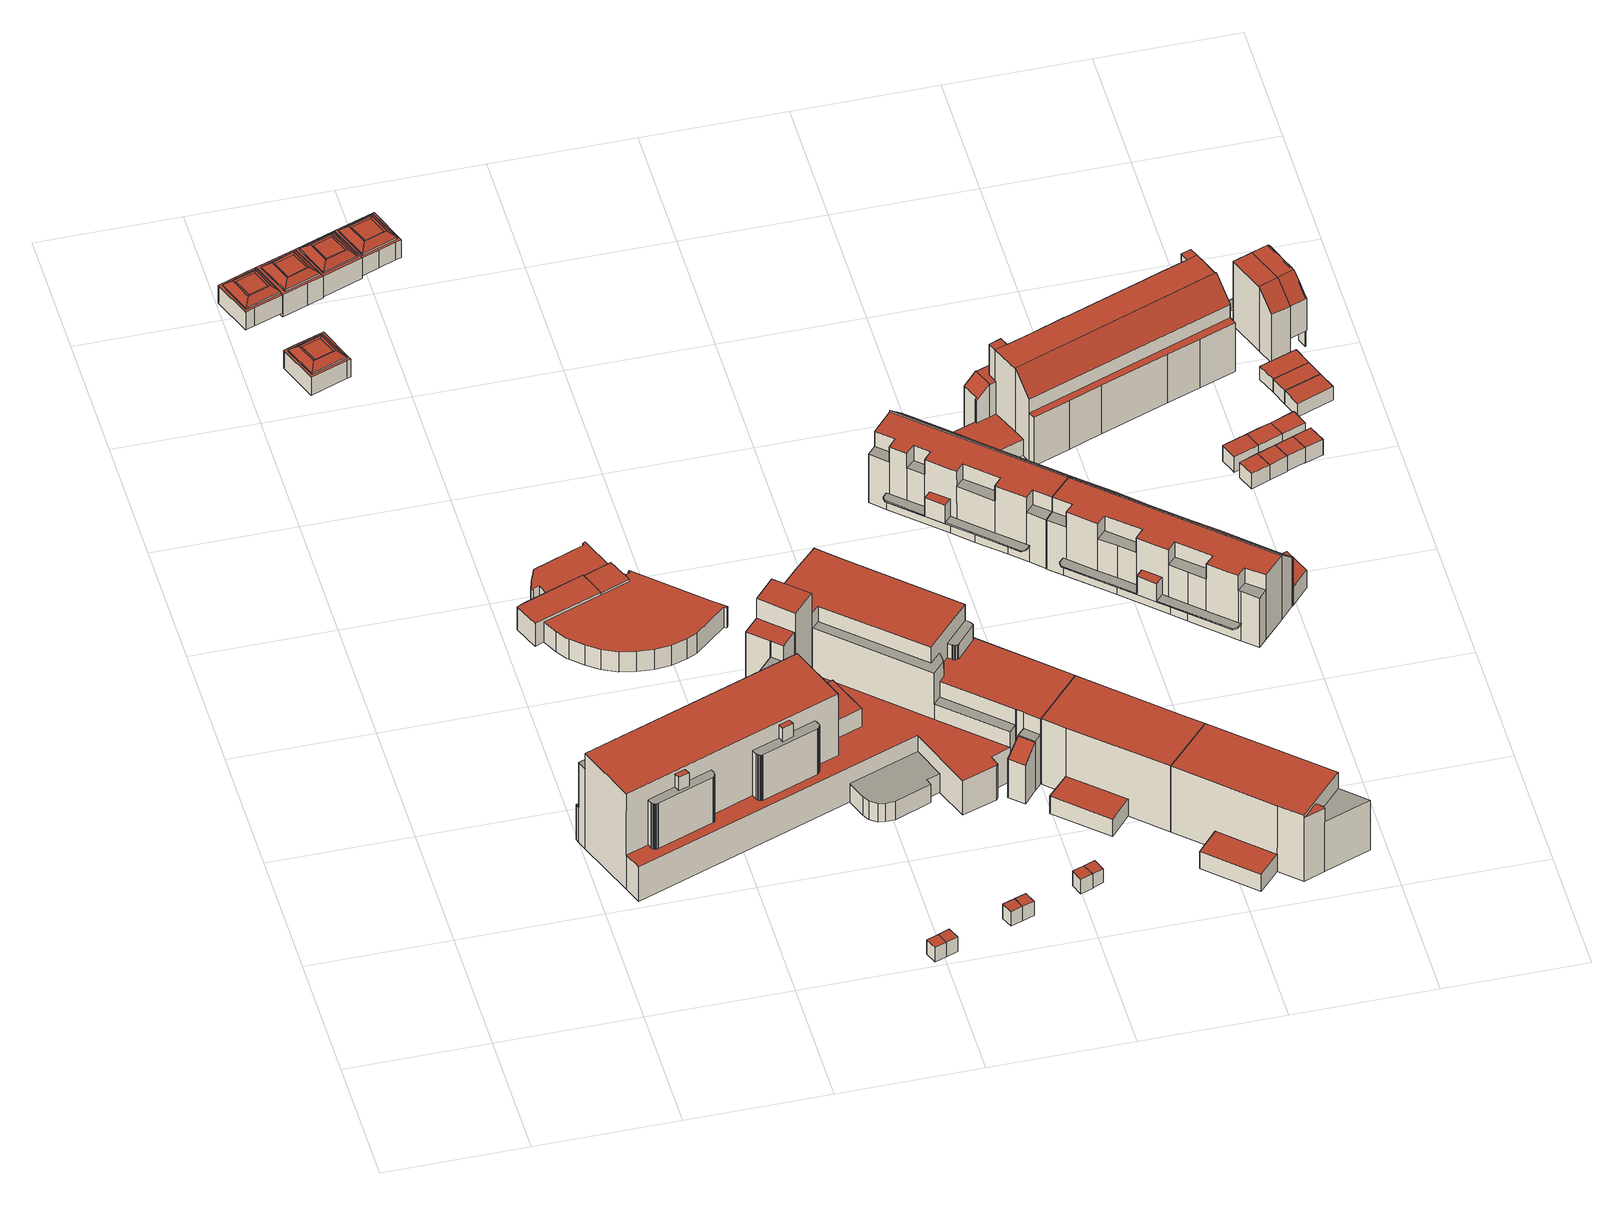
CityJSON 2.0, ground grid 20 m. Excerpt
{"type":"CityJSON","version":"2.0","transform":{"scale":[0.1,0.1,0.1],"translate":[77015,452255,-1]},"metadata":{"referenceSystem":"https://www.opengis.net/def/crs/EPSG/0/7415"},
"CityObjects":{
"building1":{"type":"Building","attributes":{"Volume":130,"Dakoppervlakte":42.07,"Muuroppervlakte":76.81,"Vloeroppervlakte":34.8,"hoogte_Z_max_in_m_NAP":4.82,"GEB_DOEL":"onbekend","dateOfConstruction":"1985-01-01","measuredHeight":4.21},"geometry":[{"type":"Solid","lod":"2","boundaries":[[[[0,1,2,3,4,5,6,7,8]],[[9,10,11,12,13,14,15,16,17]],[[18,19,20,21]],[[18,22,23,24,19]],[[21,25,26,18]],[[25,27,28,26]],[[22,18,26,28]],[[25,21,29,27]],[[22,28,27,29]],[[30,29,21,20,31]],[[22,29,30,23]],[[4,3,2,1,0,16,15,32,33,12,11,5]],[[0,8,17,16]],[[8,7,9,17]],[[10,9,7,6]],[[5,11,10,6]],[[31,12,33,30]],[[23,30,33,32]],[[24,15,14,19]],[[20,19,14,13]],[[20,13,12,31]],[[23,32,15,24]]]],"semantics":{"surfaces":[{"type":"GroundSurface"},{"type":"RoofSurface"},{"type":"WallSurface"}],"values":[[0,1,1,1,1,1,1,1,1,1,1,2,2,2,2,2,2,2,2,2,2,2]]}}]},
"building2":{"type":"Building","attributes":{"Volume":138.92,"Dakoppervlakte":45.15,"Muuroppervlakte":79.94,"Vloeroppervlakte":37.77,"hoogte_Z_max_in_m_NAP":4.83,"GEB_DOEL":"winkelfunctie","dateOfConstruction":"1985-01-01","measuredHeight":4.22},"geometry":[{"type":"Solid","lod":"2","boundaries":[[[[34,35,36,37,38,39,40]],[[41,42,43,44,45,46,47],[48,49,50,51]],[[52,53,54,55]],[[53,56,57,54]],[[58,59,57,56]],[[60,56,53,61]],[[60,61,62,63]],[[58,56,60,63]],[[52,62,61,53]],[[58,63,62,52]],[[58,52,55,59]],[[40,39,42,41]],[[39,38,43,42]],[[43,38,37,44]],[[37,36,45,44]],[[46,45,36,35]],[[40,41,47,34]],[[54,50,49,55]],[[55,49,48,59]],[[51,57,59,48]],[[57,51,50,54]],[[34,47,46,35]]]],"semantics":{"surfaces":[{"type":"GroundSurface"},{"type":"RoofSurface"},{"type":"WallSurface"}],"values":[[0,1,1,1,1,1,1,1,1,1,1,2,2,2,2,2,2,2,2,2,2,2]]}}]},
"building3":{"type":"Building","attributes":{"Volume":167.88,"Dakoppervlakte":46.05,"Muuroppervlakte":97.02,"Vloeroppervlakte":38.63,"hoogte_Z_max_in_m_NAP":4.82,"GEB_DOEL":"winkelfunctie","dateOfConstruction":"1985-01-01","measuredHeight":4.88},"geometry":[{"type":"Solid","lod":"2","boundaries":[[[[64,65,66,67,68]],[[16,11,69,70,71],[72,73,74,75]],[[76,77,78,79]],[[77,76,80,81]],[[82,83,76,79]],[[82,84,85,83]],[[80,76,83,85]],[[82,79,86,84]],[[80,85,84,86]],[[81,80,86,87]],[[78,87,86,79]],[[64,68,16,71]],[[68,67,11,16]],[[67,66,69,11]],[[66,65,70,69]],[[81,87,73,72]],[[75,77,81,72]],[[77,75,74,78]],[[78,74,73,87]],[[64,71,70,65]]]],"semantics":{"surfaces":[{"type":"GroundSurface"},{"type":"RoofSurface"},{"type":"WallSurface"}],"values":[[0,1,1,1,1,1,1,1,1,1,1,2,2,2,2,2,2,2,2,2]]}}]},
"building4":{"type":"Building","attributes":{"Volume":1092.24,"Dakoppervlakte":311.01,"Muuroppervlakte":292.06,"Vloeroppervlakte":311.01,"hoogte_Z_max_in_m_NAP":4.42,"GEB_DOEL":"bijeenkomstfunctie","dateOfConstruction":"1992-01-01","measuredHeight":4.01},"geometry":[{"type":"MultiSurface","lod":"2","boundaries":[[[88,89,90,91,92,93,94,95,96,97,98,99,100,101,102,103,104,105,106,107,108,109,110,111,112,113,114,115,116,117,118,119,120,121,122,123]],[[124,125,126,127,128,129,130,131,132,133,134,135,136,137,138,139,140,141,142,143,144,145]],[[146,147,148,149,150,151,152,153,154,155,156,157]],[[158,159,160,161,162]],[[163,164,165,166,167,168,169]],[[124,145,122,121]],[[126,125,124,121,120,119]],[[118,127,126,119]],[[127,118,117,128]],[[116,129,128,117]],[[116,115,130,129]],[[115,114,131,130]],[[114,113,132,131]],[[133,132,113,112]],[[134,133,112,111]],[[111,110,135,134]],[[110,109,136,135]],[[109,108,137,136]],[[137,108,107,106,139,138]],[[140,105,104,141]],[[104,103,142,141]],[[100,99,155,154]],[[156,155,99,98]],[[156,98,97,157]],[[146,157,97,96]],[[96,95,147,146]],[[95,94,148,147]],[[148,94,93,149]],[[149,93,92,150]],[[92,91,151,150]],[[91,90,152,151]],[[161,88,123,162]],[[101,100,154,169,167,102]],[[166,142,103,102,167]],[[158,164,163,159]],[[163,153,152,90,89,88,161,160,159]],[[154,153,163,169]],[[158,162,123,122,145,144,164]],[[144,143,165,164]],[[165,143,142,166]],[[106,105,140,139]]],"semantics":{"surfaces":[{"type":"GroundSurface"},{"type":"RoofSurface"},{"type":"WallSurface"}],"values":[0,1,1,1,1,2,2,2,2,2,2,2,2,2,2,2,2,2,2,2,2,2,2,2,2,2,2,2,2,2,2,2,2,2,2,2,2,2,2,2,2]}}]},
"building5":{"type":"Building","attributes":{"Volume":159.31,"Dakoppervlakte":44.95,"Muuroppervlakte":92.81,"Vloeroppervlakte":37.53,"hoogte_Z_max_in_m_NAP":4.82,"GEB_DOEL":"onbekend","dateOfConstruction":"1985-01-01","measuredHeight":4.76},"geometry":[{"type":"Solid","lod":"2","boundaries":[[[[170,171,172,173]],[[70,174,175,71],[176,177,178,179]],[[180,181,182,183]],[[181,180,184,185]],[[186,187,180,183]],[[186,188,189,187]],[[180,187,189,184]],[[186,183,190,188]],[[184,189,188,190]],[[185,184,190,191]],[[182,191,190,183]],[[171,170,71,175]],[[170,173,70,71]],[[173,172,174,70]],[[191,178,177,185]],[[185,177,176,181]],[[181,176,179,182]],[[182,179,178,191]],[[174,172,171,175]]]],"semantics":{"surfaces":[{"type":"GroundSurface"},{"type":"RoofSurface"},{"type":"WallSurface"}],"values":[[0,1,1,1,1,1,1,1,1,1,1,2,2,2,2,2,2,2,2]]}}]},
"building6":{"type":"Building","attributes":{"Volume":8.1,"Dakoppervlakte":3.31,"Muuroppervlakte":17.82,"Vloeroppervlakte":3.31,"hoogte_Z_max_in_m_NAP":2.58,"GEB_DOEL":"onbekend","dateOfConstruction":"1984-01-01","measuredHeight":2.45},"geometry":[{"type":"Solid","lod":"2","boundaries":[[[[192,193,194,195]],[[196,197,198,199]],[[192,195,197,196]],[[195,194,198,197]],[[193,199,198,194]],[[199,193,192,196]]]],"semantics":{"surfaces":[{"type":"GroundSurface"},{"type":"RoofSurface"},{"type":"WallSurface"}],"values":[[0,1,2,2,2,2]]}}]},
"building7":{"type":"Building","attributes":{"Volume":8.11,"Dakoppervlakte":3.31,"Muuroppervlakte":17.85,"Vloeroppervlakte":3.31,"hoogte_Z_max_in_m_NAP":2.58,"GEB_DOEL":"onbekend","dateOfConstruction":"1984-01-01","measuredHeight":2.45},"geometry":[{"type":"Solid","lod":"2","boundaries":[[[[200,195,194,201]],[[202,203,198,197]],[[202,200,201,203]],[[194,198,203,201]],[[198,194,195,197]],[[195,200,202,197]]]],"semantics":{"surfaces":[{"type":"GroundSurface"},{"type":"RoofSurface"},{"type":"WallSurface"}],"values":[[0,1,2,2,2,2]]}}]},
"building8":{"type":"Building","attributes":{"Volume":139.29,"Dakoppervlakte":45.19,"Muuroppervlakte":79.47,"Vloeroppervlakte":37.78,"hoogte_Z_max_in_m_NAP":4.82,"GEB_DOEL":"winkelfunctie","dateOfConstruction":"1985-01-01","measuredHeight":4.21},"geometry":[{"type":"Solid","lod":"2","boundaries":[[[[204,205,206,207,208,209]],[[174,210,211,212,213,175],[214,215,216,217]],[[218,219,220,221]],[[219,218,222,223]],[[224,225,218,221]],[[226,225,224,227]],[[222,218,225,226]],[[224,221,228,227]],[[222,226,227,228]],[[223,222,228,229]],[[220,229,228,221]],[[209,208,175,213]],[[208,207,174,175]],[[207,206,210,174]],[[206,205,211,210]],[[209,213,212,204]],[[229,216,215,223]],[[223,215,214,219]],[[219,214,217,220]],[[220,217,216,229]],[[212,211,205,204]]]],"semantics":{"surfaces":[{"type":"GroundSurface"},{"type":"RoofSurface"},{"type":"WallSurface"}],"values":[[0,1,1,1,1,1,1,1,1,1,1,2,2,2,2,2,2,2,2,2,2]]}}]},
"building9":{"type":"Building","attributes":{"Volume":15277.34,"Dakoppervlakte":1093.17,"Muuroppervlakte":3263.87,"Vloeroppervlakte":1284.74,"hoogte_Z_max_in_m_NAP":20.44,"GEB_DOEL":"woonfunctie","dateOfConstruction":"1984-01-01","measuredHeight":20.23},"geometry":[{"type":"Solid","lod":"2","boundaries":[[[[230,231,232,233,234,235,236,237,238,239,240,241,242,243,244,245,246,247,248,249,250,251,252,253,254,255,256,257,258,259,260,261,262,263,264,265,266,267,268,269,270,271,272,273]],[[274,275,276,277,278,279,280,281,282,283,284,285,286,287,288,289,290,291,292,293,294,295,296,297,298,299]],[[300,301,302,303,304,305,306,307,308,309,310,311,312,313,314,315,316,317,318,319,320,321,322,323,324,325]],[[326,327,328,329,330,331,332,333,334,335]],[[336,337,338,339,340,341,342,343]],[[344,345,346,347,348,349,350,351,352,353,354,355,356,357,358,359,360,361,362,363]],[[364,365,366,367]],[[368,369,370,371,372,373]],[[374,375,376,377]],[[378,379,380,381]],[[382,383,384,385,386,387,388,389,390,391,392,393,394,395,396,397,398,399,400,401,402,403,404,405,406,407,408,409,410,411,412,413,414,415,416,417,418,419,420,421,422,423,424,425,426,427,428,429,430,431,432,433,434,435,436,437,438,439,440,441,442,443,444,445,446]],[[447,448,449,450]],[[451,452,453,454]],[[455,456,457,458]],[[459,460,461,462,463,464,465,466,467,468]],[[469,470,471,472,473,474]],[[475,476,477,478,479,480,481,482,483]],[[484,485,486,487]],[[488,489,490,491,492,493]],[[494,495,496,497,498,499,500,501,502,503,504,505,506,507,508,509,510,511,512,513,514,515,516,517,518,519,520,521,522]],[[523,524,525,526]],[[379,340,267,266,409,380]],[[266,265,410,409]],[[265,264,332,331,411,410]],[[255,254,413,412]],[[253,414,413,254]],[[414,253,252,415]],[[252,251,416,415]],[[275,274,449,448]],[[450,449,274,299]],[[298,447,450,299]],[[277,276,408,407]],[[406,278,277,407]],[[278,406,405,279]],[[279,405,404,280]],[[280,404,403,281]],[[281,403,402,282]],[[282,402,401,283]],[[283,401,400,284]],[[400,399,285,284]],[[399,398,286,285]],[[397,287,286,398]],[[287,397,396,288]],[[288,396,395,289]],[[289,395,394,290]],[[290,394,393,291]],[[291,393,392,292]],[[391,293,292,392]],[[293,391,390,294]],[[294,390,389,295]],[[295,389,388,296]],[[296,388,387,297]],[[301,300,452,451]],[[453,452,300,325]],[[325,324,454,453]],[[302,386,385,303]],[[303,385,384,304]],[[383,305,304,384]],[[305,383,382,306]],[[382,446,307,306]],[[446,445,308,307]],[[308,445,444,309]],[[309,444,443,310]],[[443,442,311,310]],[[442,441,312,311]],[[312,441,440,313]],[[313,440,439,314]],[[439,438,315,314]],[[315,438,437,316]],[[316,437,436,317]],[[317,436,435,318]],[[318,435,434,319]],[[319,434,433,320]],[[320,433,432,321]],[[321,432,431,322]],[[322,431,430,323]],[[456,455,428,427]],[[456,427,426,457]],[[458,457,426,425]],[[332,264,263,333]],[[333,263,262,334]],[[335,334,262,261]],[[326,335,261,260]],[[260,259,327,326]],[[259,258,328,327]],[[329,328,258,257]],[[412,411,331,330,256,255]],[[467,363,527,238,237,468]],[[468,237,236,459]],[[459,236,235,460]],[[460,235,234,461]],[[234,233,462,461]],[[233,232,463,462]],[[230,273,474,473]],[[273,272,469,474]],[[271,470,469,272]],[[268,267,340,339,481]],[[479,478,470,271,270]],[[270,269,480,479]],[[481,480,269,268]],[[484,463,232,231,492,485]],[[231,230,473,493,492]],[[488,475,483,489]],[[337,483,482,338]],[[339,338,482,481]],[[336,490,489,483,337]],[[478,477,471,470]],[[477,476,472,471]],[[473,472,476,475,488,493]],[[463,484,487,464]],[[513,512,511,366,242,241,240]],[[507,377,250,249,508]],[[508,249,248,509]],[[510,509,248,247,367]],[[514,527,363,362]],[[513,240,239,238,527,514]],[[344,503,502,345]],[[345,502,501,346]],[[346,501,500,347]],[[347,500,499,348]],[[499,498,349,348]],[[349,498,497,350]],[[497,496,351,350]],[[496,495,352,351]],[[495,494,353,352]],[[353,494,522,354]],[[354,522,521,355]],[[355,521,520,356]],[[356,520,519,357]],[[357,519,518,358]],[[358,518,517,359]],[[359,517,516,360]],[[360,516,515,361]],[[361,515,514,362]],[[524,523,244,243]],[[246,245,526,525]],[[526,245,244,523]],[[366,365,524,243,242]],[[364,367,247,246,525]],[[365,364,525,524]],[[511,510,367,366]],[[376,416,251,250,377]],[[507,506,374,377]],[[373,505,504,368]],[[372,375,374,506,505,373]],[[466,369,368,504,503,344,363,467]],[[466,465,370,369]],[[423,342,341,424]],[[343,342,423,422]],[[420,419,464,487,486]],[[492,491,421,420,486,485]],[[491,490,336,343,422,421]],[[371,418,417,375,372]],[[416,376,375,417]],[[464,419,418,371,370,465]],[[429,428,455,458,378,381]],[[458,425,424,341,340,379,378]],[[451,454,324,323,430,429,381,380,409,408,276,275,448,447,298,297,387,386,302,301]],[[257,256,330,329]]]],"semantics":{"surfaces":[{"type":"GroundSurface"},{"type":"OuterFloorSurface"},{"type":"RoofSurface"},{"type":"WallSurface"}],"values":[[0,1,1,1,1,1,1,1,1,2,2,2,2,2,2,2,2,2,2,2,2,3,3,3,3,3,3,3,3,3,3,3,3,3,3,3,3,3,3,3,3,3,3,3,3,3,3,3,3,3,3,3,3,3,3,3,3,3,3,3,3,3,3,3,3,3,3,3,3,3,3,3,3,3,3,3,3,3,3,3,3,3,3,3,3,3,3,3,3,3,3,3,3,3,3,3,3,3,3,3,3,3,3,3,3,3,3,3,3,3,3,3,3,3,3,3,3,3,3,3,3,3,3,3,3,3,3,3,3,3,3,3,3,3,3,3,3,3,3,3,3,3,3,3,3,3,3,3,3,3,3,3,3,3,3,3,3,3,3]]}}]},
"building10":{"type":"Building","attributes":{"Volume":8.21,"Dakoppervlakte":3.31,"Muuroppervlakte":18.06,"Vloeroppervlakte":3.31,"hoogte_Z_max_in_m_NAP":2.58,"GEB_DOEL":"onbekend","dateOfConstruction":"1984-01-01","measuredHeight":2.48},"geometry":[{"type":"Solid","lod":"2","boundaries":[[[[528,529,530,531]],[[532,533,534,535]],[[531,530,534,533]],[[530,529,535,534]],[[528,532,535,529]],[[533,532,528,531]]]],"semantics":{"surfaces":[{"type":"GroundSurface"},{"type":"RoofSurface"},{"type":"WallSurface"}],"values":[[0,1,2,2,2,2]]}}]},
"building11":{"type":"Building","attributes":{"Volume":8.11,"Dakoppervlakte":3.31,"Muuroppervlakte":17.86,"Vloeroppervlakte":3.31,"hoogte_Z_max_in_m_NAP":2.58,"GEB_DOEL":"onbekend","dateOfConstruction":"1984-01-01","measuredHeight":2.45},"geometry":[{"type":"Solid","lod":"2","boundaries":[[[[536,530,529,537]],[[538,539,535,534]],[[536,537,539,538]],[[537,529,535,539]],[[535,529,530,534]],[[530,536,538,534]]]],"semantics":{"surfaces":[{"type":"GroundSurface"},{"type":"RoofSurface"},{"type":"WallSurface"}],"values":[[0,1,2,2,2,2]]}}]},
"building12":{"type":"Building","attributes":{"Volume":8.08,"Dakoppervlakte":3.32,"Muuroppervlakte":17.75,"Vloeroppervlakte":3.32,"hoogte_Z_max_in_m_NAP":2.58,"GEB_DOEL":"onbekend","dateOfConstruction":"1984-01-01","measuredHeight":2.44},"geometry":[{"type":"Solid","lod":"2","boundaries":[[[[540,541,542,543]],[[544,545,546,547]],[[543,542,545,544]],[[542,541,546,545]],[[540,547,546,541]],[[540,543,544,547]]]],"semantics":{"surfaces":[{"type":"GroundSurface"},{"type":"RoofSurface"},{"type":"WallSurface"}],"values":[[0,1,2,2,2,2]]}}]},
"building13":{"type":"Building","attributes":{"Volume":8,"Dakoppervlakte":3.32,"Muuroppervlakte":17.59,"Vloeroppervlakte":3.32,"hoogte_Z_max_in_m_NAP":2.58,"GEB_DOEL":"onbekend","dateOfConstruction":"1984-01-01","measuredHeight":2.41},"geometry":[{"type":"Solid","lod":"2","boundaries":[[[[548,549,550,551]],[[546,545,552,553]],[[548,551,553,552]],[[550,546,553,551]],[[546,550,549,545]],[[549,548,552,545]]]],"semantics":{"surfaces":[{"type":"GroundSurface"},{"type":"RoofSurface"},{"type":"WallSurface"}],"values":[[0,1,2,2,2,2]]}}]},
"building14":{"type":"Building","attributes":{"Volume":2096.52,"Dakoppervlakte":211.65,"Muuroppervlakte":667.76,"Vloeroppervlakte":211.65,"hoogte_Z_max_in_m_NAP":11.55,"GEB_DOEL":"woonfunctie","dateOfConstruction":"1984-01-01","measuredHeight":11.45},"geometry":[{"type":"Solid","lod":"2","boundaries":[[[[554,555,556,557,558,559,560,561,562]],[[563,513,512,564,565,566,567]],[[568,569,570,571]],[[566,562,561,567]],[[513,559,558,512]],[[564,512,558,557,571]],[[556,568,571,557]],[[556,555,569,568]],[[569,555,554,570]],[[565,564,571,570,554,562,566]],[[560,559,513,563,567,561]]]],"semantics":{"surfaces":[{"type":"GroundSurface"},{"type":"RoofSurface"},{"type":"WallSurface"}],"values":[[0,1,1,2,2,2,2,2,2,2,2]]}}]},
"building15":{"type":"Building","attributes":{"Volume":2376.35,"Dakoppervlakte":236.06,"Muuroppervlakte":727.38,"Vloeroppervlakte":225.46,"hoogte_Z_max_in_m_NAP":11.82,"GEB_DOEL":"woonfunctie","dateOfConstruction":"1982-01-01","measuredHeight":11.36},"geometry":[{"type":"Solid","lod":"2","boundaries":[[[[572,573,574,575,576,577,578,579,580,581,582,583,584,585,586,587,588]],[[589,590,591,592,593,594,595,596,597,598,599,600,601]],[[602,603,604,605,606,607,608,609,610,611,612,613]],[[614,615,616,617,618]],[[619,620,621,622,623,624,625,626]],[[627,628,629,630]],[[631,632,633,634,635]],[[636,637,638,639,640]],[[641,642,643,644,645,646,647,648,649,650,651,652,653,654,655,656,657]],[[658,659,660,661,662]],[[663,664,665,666,667,668,669,670]],[[648,615,575,574,649]],[[651,650,584,583,631]],[[597,596,611,610]],[[596,595,612,611]],[[612,595,594,613]],[[602,613,594,593]],[[575,615,614,576]],[[603,602,593,577,576,614,618,617]],[[621,620,589,601]],[[621,601,600,622]],[[623,622,600,599]],[[598,597,610,661,660,659,623,599]],[[658,624,623,659]],[[631,583,582,632]],[[589,620,619,634,633,632,582,581]],[[661,610,609,662]],[[639,638,637,607,606,605]],[[646,617,616,647]],[[615,648,647,616]],[[635,652,651,631]],[[652,635,634,653]],[[653,634,619,626,627,654]],[[654,627,630,655]],[[656,655,630,629]],[[656,629,628,657]],[[625,624,658,662,609,608,607,637,642,641,657,628]],[[642,637,636,643]],[[644,643,636,640]],[[644,640,639,645]],[[617,646,645,639,605,604,603]],[[574,573,664,663,649]],[[588,587,667,666,665,664,573,572]],[[586,668,667,587]],[[586,585,669,668]],[[585,584,650,670,669]],[[649,663,670,650]],[[593,592,578,577]],[[591,579,578,592]],[[580,579,591,590]],[[581,580,590,589]],[[627,626,625,628]]]],"semantics":{"surfaces":[{"type":"GroundSurface"},{"type":"OuterCeilingSurface"},{"type":"OuterFloorSurface"},{"type":"RoofSurface"},{"type":"WallSurface"}],"values":[[0,1,2,2,2,2,2,2,3,3,3,4,4,4,4,4,4,4,4,4,4,4,4,4,4,4,4,4,4,4,4,4,4,4,4,4,4,4,4,4,4,4,4,4,4,4,4,4,4,4,4,4]]}}]},
"building16":{"type":"Building","attributes":{"Volume":2345.17,"Dakoppervlakte":218.55,"Muuroppervlakte":734.55,"Vloeroppervlakte":237.63,"hoogte_Z_max_in_m_NAP":11.55,"GEB_DOEL":"woonfunctie","dateOfConstruction":"1984-01-01","measuredHeight":11.47},"geometry":[{"type":"Solid","lod":"2","boundaries":[[[[671,562,561,672,673,674,675,676,677,678]],[[679,680,681,682,683,684]],[[685,567,566,686,687]],[[688,689,690,691,692]],[[693,694,695,696]],[[672,561,567,685,680]],[[561,562,566,567]],[[684,674,673,679]],[[680,679,673,672]],[[689,688,675,674,684]],[[689,684,683,690]],[[683,682,691,690]],[[682,681,692,691]],[[685,687,688,692,681,680]],[[671,678,693,696]],[[693,678,677,694]],[[694,677,676,695]],[[566,562,671,696,695,686]],[[675,688,687,686,695,676]]]],"semantics":{"surfaces":[{"type":"GroundSurface"},{"type":"OuterFloorSurface"},{"type":"RoofSurface"},{"type":"WallSurface"}],"values":[[0,1,2,2,2,3,3,3,3,3,3,3,3,3,3,3,3,3,3]]}}]},
"building17":{"type":"Building","attributes":{"Volume":13.93,"Dakoppervlakte":6.99,"Muuroppervlakte":20.59,"Vloeroppervlakte":9.88,"hoogte_Z_max_in_m_NAP":2.92,"GEB_DOEL":"onbekend","dateOfConstruction":"1982-01-01","measuredHeight":2.37},"geometry":[{"type":"Solid","lod":"2","boundaries":[[[[697,698,699,700,701,702]],[[703,704,705,706]],[[707,708,705,704]],[[699,698,703,706]],[[708,707,702,701]],[[700,705,708,701]],[[703,698,697,702,707,704]],[[700,699,706,705]]]],"semantics":{"surfaces":[{"type":"GroundSurface"},{"type":"RoofSurface"},{"type":"WallSurface"}],"values":[[0,1,1,2,2,2,2,2]]}}]},
"building18":{"type":"Building","attributes":{"Volume":2850.21,"Dakoppervlakte":282.09,"Muuroppervlakte":831.18,"Vloeroppervlakte":270.49,"hoogte_Z_max_in_m_NAP":11.82,"GEB_DOEL":"woonfunctie","dateOfConstruction":"1982-01-01","measuredHeight":11.39},"geometry":[{"type":"MultiSurface","lod":"2","boundaries":[[[709,710,711,712,713,714,715,716,717,718,719,720]],[[721,722,723,724,725,726,727,728,729,730,731,732,733,734,735,736]],[[737,738,739,740,741,742,743,744,745,746]],[[615,614,747,748,749]],[[750,751,752,753,754]],[[755,756,757,758,759,760,761,762]],[[763,764,765,766,767]],[[768,769,770,771,772,773]],[[774,775,776,777,778,779,780,781,782,649,648,783,784,785,786,787,788,789]],[[790,791,792,793,794]],[[795,796,797,798,799,800,801,664,663]],[[781,767,802,720,782]],[[716,715,615,648,649]],[[760,759,779,778,777,771]],[[738,737,721,736]],[[738,736,735,739]],[[735,734,740,739]],[[734,733,741,740]],[[715,714,614,615]],[[721,737,746,748,747,614,714,803]],[[744,754,753,745]],[[750,754,744,743]],[[756,729,728,757]],[[757,728,727,758]],[[730,729,756,804]],[[762,761,792,791]],[[767,766,709,802]],[[766,765,758,727,710,709]],[[764,759,758,765]],[[770,769,768,805,806,807]],[[760,771,770,807]],[[790,794,742,741]],[[749,783,648,615]],[[783,749,748,784]],[[784,748,746,745,753,785]],[[785,753,752,786]],[[786,752,751,787]],[[787,751,750,788]],[[750,743,742,794,793,792,761,805,768,774,789,788]],[[774,768,773,775]],[[775,773,772,776]],[[776,772,771,777]],[[779,764,763,780]],[[781,780,763,767]],[[649,782,795,663]],[[720,719,796,795,782]],[[663,664,717,716,649]],[[664,801,800,797,796,719,718,808,809,810,811,717]],[[711,710,727,726,725]],[[725,724,712,711]],[[724,723,722,713,712]],[[713,722,721,803]],[[762,732,731,730,804,755]],[[732,762,791,790,741,733]]],"semantics":{"surfaces":[{"type":"GroundSurface"},{"type":"OuterCeilingSurface"},{"type":"OuterFloorSurface"},{"type":"RoofSurface"},{"type":"WallSurface"}],"values":[0,1,2,2,2,2,2,2,3,3,3,4,4,4,4,4,4,4,4,4,4,4,4,4,4,4,4,4,4,4,4,4,4,4,4,4,4,4,4,4,4,4,4,4,4,4,4,4,4,4,4,4,4,4]}}]},
"building19":{"type":"Building","attributes":{"Volume":4295.75,"Dakoppervlakte":465.27,"Muuroppervlakte":1643.43,"Vloeroppervlakte":433.14,"hoogte_Z_max_in_m_NAP":14.26,"GEB_DOEL":"woonfunctie","dateOfConstruction":"1982-01-01","measuredHeight":13.96},"geometry":[{"type":"Solid","lod":"2","boundaries":[[[[812,813,814,815]],[[816,817,818,819,820,821]],[[822,823,824,825]],[[826,827,828,829]],[[830,831,832,833,834,835,836,837,838,839,840,841,842,843,844,845,846,847,848,849,850,851,852,853,854,855,856,857,858,859,860,861,862,863,864,865,866,867,868,869,870,871]],[[872,873,874,875,876,877,878,879,880,881,882,883,884,885,886,887,888,889,890,891,892,893,894,895,896]],[[897,898,899,900,901,902,903,904,905]],[[906,907,908,909,910,911]],[[912,668,667,913]],[[914,915,916,917]],[[918,919,920,921,922,923,924,925]],[[926,927,928,929]],[[930,931,932,933]],[[934,935,936,937,938,939,940,941,942,933,932,943,944,945]],[[946,947,948,949]],[[950,951,952,953]],[[954,955,956,957]],[[958,959,960,961,962]],[[963,964,965,966]],[[967,961,960,968,966,965,964,963]],[[969,970,971,972]],[[973,971,970,969,972,956,955,954,957,974,975,952,951]],[[976,977,939,938]],[[978,979,980,981,982,983,984]],[[985,986,987,988,989,990,991,992,993]],[[994,995,996,997,998,999,1000,1001]],[[906,919,832,831,907]],[[907,831,830,908]],[[830,871,993,909,908]],[[668,912,915,1002,868,867,1003]],[[986,914,917,987]],[[986,1002,915,914]],[[917,916,1004,987]],[[870,985,993,871]],[[832,919,918,833]],[[924,835,834,925]],[[833,918,925,834]],[[926,929,999,855,854,941]],[[861,860,994,1001]],[[995,994,860,859]],[[859,858,996,995]],[[858,857,997,996]],[[857,856,998,997]],[[999,998,856,855]],[[861,1001,1000,862]],[[929,928,1000,999]],[[933,980,979,930]],[[979,978,931,930]],[[978,845,844,932,931]],[[938,836,835,924,976]],[[840,839,838,936,935,934]],[[836,938,937,837]],[[943,932,844,843]],[[944,943,843,842]],[[842,841,945,944]],[[840,934,945,841]],[[942,941,854,853,892,900]],[[983,946,949,848,847]],[[850,849,948,947,982]],[[848,949,948,849]],[[891,818,817,950,953,901]],[[847,846,984,983]],[[978,984,846,845]],[[851,850,982,981,898,894]],[[903,873,872,904]],[[904,872,896,905]],[[897,905,896,895]],[[898,897,895,894]],[[901,900,892,891]],[[829,875,957,956,878,826]],[[962,950,817,816,958]],[[960,959,958,816,821,820,889]],[[966,968,888,887]],[[967,963,884,883,973]],[[889,888,968,960]],[[825,879,972,971,882,822]],[[973,883,882,971]],[[956,972,879,878]],[[957,875,874,974]],[[967,973,951,961]],[[873,903,902,952,975,974,874]],[[981,980,899,898]],[[953,952,902,901]],[[950,962,961,951]],[[946,983,982,947]],[[900,899,980,933,942]],[[936,838,837,937]],[[940,927,926,941]],[[924,923,977,976]],[[977,923,922,939]],[[921,920,991,990]],[[940,989,988,863,862,1000,928,927]],[[922,921,990,989,940,939]],[[1002,986,985,870,869,868]],[[1004,865,864,863,988,987]],[[916,915,912,913]],[[1003,867,866,1005,667,668]],[[865,1004,916,913,667,1005,866]],[[909,993,992,910]],[[992,991,920,911,910]],[[920,919,906,911]],[[823,822,882,881]],[[824,823,881,880]],[[825,824,880,879]],[[827,826,878,877]],[[828,827,877,876]],[[875,829,828,876]],[[894,893,852,851]],[[892,853,852,893]],[[891,890,819,818]],[[889,820,819,890]],[[887,886,813,812]],[[814,813,886,885]],[[884,815,814,885]],[[812,815,884,963,966,887]]]],"semantics":{"surfaces":[{"type":"GroundSurface"},{"type":"OuterCeilingSurface"},{"type":"OuterFloorSurface"},{"type":"RoofSurface"},{"type":"WallSurface"}],"values":[[0,0,0,0,0,1,2,3,3,3,3,3,3,3,3,3,3,3,3,3,3,3,3,3,3,3,4,4,4,4,4,4,4,4,4,4,4,4,4,4,4,4,4,4,4,4,4,4,4,4,4,4,4,4,4,4,4,4,4,4,4,4,4,4,4,4,4,4,4,4,4,4,4,4,4,4,4,4,4,4,4,4,4,4,4,4,4,4,4,4,4,4,4,4,4,4,4,4,4,4,4,4,4,4,4,4,4,4,4,4,4,4,4,4,4]]}}]},
"building20":{"type":"Building","attributes":{"Volume":78.83,"Dakoppervlakte":23.09,"Muuroppervlakte":112.63,"Vloeroppervlakte":22.84,"hoogte_Z_max_in_m_NAP":9.04,"GEB_DOEL":"overige gebruiksfunctie","dateOfConstruction":"1982-01-01","measuredHeight":8.68},"geometry":[{"type":"Solid","lod":"2","boundaries":[[[[718,1006,1007,1008,1009,1010,1011,1012,1013,1014,719]],[[1015,1016,1017,1018,1019,1020,1021]],[[1022,1023,1024,1025]],[[796,1026,1027,797]],[[1021,1011,1010,1015]],[[1016,1009,1008,1007,1018,1017]],[[1021,1020,1019,1013,1012,1011]],[[1007,1006,1025,1024,1018]],[[1023,1022,1014,1013,1019]],[[797,1027,1025,1006,718]],[[797,718,719,796]],[[719,1014,1022,1026,796]],[[1022,1025,1027,1026]],[[1018,1024,1023,1019]],[[1010,1009,1016,1015]]]],"semantics":{"surfaces":[{"type":"GroundSurface"},{"type":"RoofSurface"},{"type":"WallSurface"}],"values":[[0,1,1,1,2,2,2,2,2,2,2,2,2,2,2]]}}]},
"building21":{"type":"Building","attributes":{"Volume":19.06,"Dakoppervlakte":7.16,"Muuroppervlakte":28.51,"Vloeroppervlakte":7.16,"hoogte_Z_max_in_m_NAP":2.98,"GEB_DOEL":"onbekend","dateOfConstruction":"1982-01-01","measuredHeight":2.66},"geometry":[{"type":"Solid","lod":"2","boundaries":[[[[1028,1029,1030,1031]],[[1032,1033,1034,1035]],[[1028,1031,1035,1034]],[[1031,1030,1032,1035]],[[1029,1033,1032,1030]],[[1029,1028,1034,1033]]]],"semantics":{"surfaces":[{"type":"GroundSurface"},{"type":"RoofSurface"},{"type":"WallSurface"}],"values":[[0,1,2,2,2,2]]}}]},
"building22":{"type":"Building","attributes":{"Volume":25.5,"Dakoppervlakte":9.55,"Muuroppervlakte":33.56,"Vloeroppervlakte":9.55,"hoogte_Z_max_in_m_NAP":2.98,"GEB_DOEL":"onbekend","dateOfConstruction":"1982-01-01","measuredHeight":2.67},"geometry":[{"type":"Solid","lod":"2","boundaries":[[[[1036,1037,1038,1039,1040,1041]],[[1042,1043,1044,1045,1046,1047]],[[1042,1047,1046,1041,1040,1039]],[[1044,1043,1042,1039,1038,1037]],[[1036,1045,1044,1037]],[[1036,1041,1046,1045]]]],"semantics":{"surfaces":[{"type":"GroundSurface"},{"type":"RoofSurface"},{"type":"WallSurface"}],"values":[[0,1,2,2,2,2]]}}]},
"building23":{"type":"Building","attributes":{"Volume":18.85,"Dakoppervlakte":7.16,"Muuroppervlakte":28.19,"Vloeroppervlakte":7.16,"hoogte_Z_max_in_m_NAP":2.98,"GEB_DOEL":"onbekend","dateOfConstruction":"1982-01-01","measuredHeight":2.63},"geometry":[{"type":"Solid","lod":"2","boundaries":[[[[1048,1049,1030,1029]],[[1033,1032,1050,1051]],[[1029,1033,1051,1048]],[[1029,1030,1032,1033]],[[1050,1032,1030,1049]],[[1049,1048,1051,1050]]]],"semantics":{"surfaces":[{"type":"GroundSurface"},{"type":"RoofSurface"},{"type":"WallSurface"}],"values":[[0,1,2,2,2,2]]}}]},
"building24":{"type":"Building","attributes":{"Volume":24.95,"Dakoppervlakte":9.55,"Muuroppervlakte":32.83,"Vloeroppervlakte":9.55,"hoogte_Z_max_in_m_NAP":2.98,"GEB_DOEL":"onbekend","dateOfConstruction":"1982-01-01","measuredHeight":2.61},"geometry":[{"type":"Solid","lod":"2","boundaries":[[[[1052,1053,1054,1055,1056]],[[1057,1058,1059,1046,1045]],[[1046,1059,1058,1052,1056,1055]],[[1055,1054,1045,1046]],[[1053,1057,1045,1054]],[[1052,1058,1057,1053]]]],"semantics":{"surfaces":[{"type":"GroundSurface"},{"type":"RoofSurface"},{"type":"WallSurface"}],"values":[[0,1,2,2,2,2]]}}]},
"building25":{"type":"Building","attributes":{"Volume":18.67,"Dakoppervlakte":7.16,"Muuroppervlakte":27.93,"Vloeroppervlakte":7.16,"hoogte_Z_max_in_m_NAP":2.98,"GEB_DOEL":"onbekend","dateOfConstruction":"1982-01-01","measuredHeight":2.61},"geometry":[{"type":"Solid","lod":"2","boundaries":[[[[1060,1061,1062,1063]],[[1064,1065,1051,1050]],[[1060,1063,1050,1051]],[[1063,1062,1064,1050]],[[1064,1062,1061,1065]],[[1061,1060,1051,1065]]]],"semantics":{"surfaces":[{"type":"GroundSurface"},{"type":"RoofSurface"},{"type":"WallSurface"}],"values":[[0,1,2,2,2,2]]}}]},
"building26":{"type":"Building","attributes":{"Volume":25.8,"Dakoppervlakte":9.55,"Muuroppervlakte":33.96,"Vloeroppervlakte":9.55,"hoogte_Z_max_in_m_NAP":2.98,"GEB_DOEL":"onbekend","dateOfConstruction":"1982-01-01","measuredHeight":2.7},"geometry":[{"type":"Solid","lod":"2","boundaries":[[[[1066,1067,1068,1069,1070]],[[1071,1072,1058,1057,1073]],[[1070,1073,1057,1066]],[[1069,1071,1073,1070]],[[1071,1069,1068,1067,1058,1072]],[[1057,1058,1067,1066]]]],"semantics":{"surfaces":[{"type":"GroundSurface"},{"type":"RoofSurface"},{"type":"WallSurface"}],"values":[[0,1,2,2,2,2]]}}]},
"building27":{"type":"Building","attributes":{"Volume":19.06,"Dakoppervlakte":7.16,"Muuroppervlakte":28.52,"Vloeroppervlakte":7.16,"hoogte_Z_max_in_m_NAP":2.98,"GEB_DOEL":"onbekend","dateOfConstruction":"1982-01-01","measuredHeight":2.66},"geometry":[{"type":"Solid","lod":"2","boundaries":[[[[1074,1075,1076,1077]],[[1078,1065,1064,1079]],[[1076,1075,1078,1079]],[[1074,1065,1078,1075]],[[1065,1074,1077,1064]],[[1076,1079,1064,1077]]]],"semantics":{"surfaces":[{"type":"GroundSurface"},{"type":"RoofSurface"},{"type":"WallSurface"}],"values":[[0,1,2,2,2,2]]}}]},
"building28":{"type":"Building","attributes":{"Volume":37.91,"Dakoppervlakte":16.22,"Muuroppervlakte":39.68,"Vloeroppervlakte":16.22,"hoogte_Z_max_in_m_NAP":2.72,"GEB_DOEL":"overige gebruiksfunctie","dateOfConstruction":"1982-01-01","measuredHeight":2.34},"geometry":[{"type":"Solid","lod":"2","boundaries":[[[[1080,1081,1082,1083]],[[1084,1085,1086,1087]],[[1080,1083,1087,1086]],[[1083,1082,1084,1087]],[[1081,1085,1084,1082]],[[1086,1085,1081,1080]]]],"semantics":{"surfaces":[{"type":"GroundSurface"},{"type":"RoofSurface"},{"type":"WallSurface"}],"values":[[0,1,2,2,2,2]]}}]},
"building29":{"type":"Building","attributes":{"Volume":34.64,"Dakoppervlakte":14.69,"Muuroppervlakte":38.73,"Vloeroppervlakte":14.69,"hoogte_Z_max_in_m_NAP":2.72,"GEB_DOEL":"overige gebruiksfunctie","dateOfConstruction":"1982-01-01","measuredHeight":2.36},"geometry":[{"type":"Solid","lod":"2","boundaries":[[[[1083,1082,1088,1089]],[[1090,1084,1087,1091]],[[1083,1089,1091,1087]],[[1089,1088,1090,1091]],[[1082,1084,1090,1088]],[[1082,1083,1087,1084]]]],"semantics":{"surfaces":[{"type":"GroundSurface"},{"type":"RoofSurface"},{"type":"WallSurface"}],"values":[[0,1,2,2,2,2]]}}]},
"building30":{"type":"Building","attributes":{"Volume":38.74,"Dakoppervlakte":16.39,"Muuroppervlakte":40.25,"Vloeroppervlakte":16.39,"hoogte_Z_max_in_m_NAP":2.72,"GEB_DOEL":"overige gebruiksfunctie","dateOfConstruction":"1982-01-01","measuredHeight":2.36},"geometry":[{"type":"Solid","lod":"2","boundaries":[[[[1092,1089,1088,1093]],[[1094,1095,1090,1091]],[[1092,1093,1095,1094]],[[1088,1090,1095,1093]],[[1089,1091,1090,1088]],[[1089,1092,1094,1091]]]],"semantics":{"surfaces":[{"type":"GroundSurface"},{"type":"RoofSurface"},{"type":"WallSurface"}],"values":[[0,1,2,2,2,2]]}}]}
},
"vertices":[
[54,1445,16],[55,1441,16],[56,1441,16],[74,1392,16],[74,1391,16],[76,1387,16],[35,1372,16],[22,1367,16],[1,1425,16],[22,1367,47],[35,1372,47],[76,1387,47],[74,1391,47],[24,1372,47],[6,1422,47],[55,1441,47],[54,1445,47],[1,1425,47],[18,1417,58],[6,1422,49],[24,1372,49],[30,1384,58],[51,1429,58],[56,1441,49],[55,1441,49],[32,1388,57],[21,1415,57],[59,1398,57],[49,1426,57],[63,1397,58],[74,1392,49],[74,1391,49],[56,1441,47],[74,1392,47],
[129,1254,16],[131,1249,16],[125,1247,16],[73,1228,16],[52,1286,16],[65,1291,16],[110,1307,16],[110,1307,47],[65,1291,47],[52,1286,47],[73,1228,47],[125,1247,47],[131,1249,47],[129,1254,47],[107,1302,47],[126,1252,47],[76,1233,47],[57,1283,47],[114,1258,58],[81,1246,58],[76,1233,49],[126,1252,49],[69,1277,58],[57,1283,49],[102,1290,58],[107,1302,49],[73,1276,57],[83,1249,57],[110,1259,57],[100,1286,57],
[113,1466,9],[135,1408,9],[112,1400,9],[76,1387,9],[54,1445,9],[112,1400,47],[135,1408,47],[113,1466,47],[113,1462,47],[132,1412,47],[81,1393,47],[62,1443,47],[75,1437,58],[62,1443,49],[81,1393,49],[87,1405,58],[107,1450,58],[113,1462,49],[88,1408,57],[78,1436,57],[116,1419,57],[106,1446,57],[119,1417,58],[132,1412,49],
[221,739,14],[232,744,14],[269,757,14],[260,780,14],[251,777,14],[251,775,14],[248,775,14],[252,790,14],[261,812,14],[335,841,14],[334,844,14],[338,846,14],[358,792,14],[362,782,14],[368,767,14],[369,767,14],[378,771,14],[376,772,14],[378,775,14],[464,695,14],[483,678,14],[481,676,14],[478,678,14],[432,639,14],[417,632,14],[395,625,14],[372,623,14],[349,625,14],[327,630,14],[306,640,14],[288,653,14],[271,669,14],[269,671,14],[258,687,14],[248,708,14],[235,703,14],[258,687,49],[269,671,49],[271,669,49],[288,653,49],[306,640,49],[327,630,49],[349,625,49],[372,623,49],[395,625,49],[417,632,49],[432,639,49],[478,678,49],[481,676,49],[483,678,49],[464,695,49],[378,775,49],[376,772,49],[378,771,49],[369,767,49],[373,755,49],[331,739,49],[248,708,49],[261,812,44],[252,790,44],[248,775,44],[251,775,44],[251,777,44],[260,780,44],[269,757,44],[317,776,44],[358,792,44],[338,846,44],[334,844,44],[335,841,44],[331,739,54],[317,776,54],[232,744,54],[221,739,54],[235,703,54],[317,776,52],[331,739,52],[373,755,52],[369,767,52],[368,767,52],[362,782,52],[358,792,52],
[113,1466,11],[170,1487,11],[192,1429,11],[135,1408,11],[192,1429,47],[170,1487,47],[118,1464,47],[168,1483,47],[187,1432,47],[137,1413,47],[131,1458,58],[118,1464,49],[137,1413,49],[143,1426,58],[163,1470,58],[168,1483,49],[144,1429,57],[134,1456,57],[172,1439,57],[161,1467,57],[175,1438,58],[187,1432,49],
[586,6,11],[579,23,11],[596,29,11],[602,12,11],[586,6,36],[602,12,36],[596,29,36],[579,23,36],
[619,18,11],[612,36,11],[619,18,36],[612,36,36],
[249,1450,16],[240,1447,16],[216,1438,16],[192,1429,16],[170,1487,16],[228,1508,16],[216,1438,47],[240,1447,47],[249,1450,47],[228,1508,47],[175,1485,47],[225,1504,47],[244,1453,47],[194,1434,47],[187,1479,58],[175,1485,49],[194,1434,49],[199,1447,58],[220,1491,58],[225,1504,49],[201,1450,57],[190,1478,57],[218,1488,57],[228,1460,57],[232,1459,58],[244,1453,49],
[459,490,12],[479,512,12],[507,543,12],[555,594,12],[573,612,12],[583,622,12],[587,618,12],[613,593,12],[744,472,12],[749,468,12],[862,363,12],[800,296,12],[799,295,12],[789,285,12],[771,264,12],[752,281,12],[771,302,12],[781,312,12],[781,313,12],[773,320,12],[772,320,12],[762,309,12],[734,298,12],[739,283,12],[737,280,12],[688,263,12],[670,312,12],[651,305,12],[654,296,12],[602,276,12],[589,276,12],[579,278,12],[569,285,12],[564,295,12],[554,323,12],[246,209,12],[236,235,12],[204,321,12],[199,335,12],[197,341,12],[217,348,12],[216,350,12],[209,369,12],[419,447,12],[310,253,151],[307,261,151],[268,246,151],[270,240,151],[270,239,151],[271,238,151],[272,238,151],[273,237,151],[274,236,151],[275,236,151],[276,236,151],[278,236,151],[279,236,151],[359,266,151],[360,267,151],[361,267,151],[361,268,151],[362,270,151],[362,271,151],[362,272,151],[362,273,151],[362,274,151],[362,276,151],[360,280,151],[322,266,151],[325,258,151],[462,309,151],[459,317,151],[420,303,151],[423,296,151],[423,295,151],[424,294,151],[425,293,151],[426,292,151],[427,292,151],[428,291,151],[429,291,151],[430,291,151],[431,291,151],[511,321,151],[512,322,151],[513,323,151],[514,324,151],[514,325,151],[515,326,151],[515,327,151],[515,329,151],[515,330,151],[514,331,151],[512,337,151],[474,323,151],[477,315,151],[589,276,44],[602,276,44],[654,296,44],[651,305,44],[670,312,44],[653,360,44],[554,323,44],[564,295,44],[569,285,44],[579,278,44],[500,453,152],[486,466,152],[452,429,152],[199,335,152],[204,321,152],[512,436,152],[507,449,152],[501,455,152],[711,436,151],[716,432,151],[717,431,151],[718,430,151],[719,430,151],[720,429,151],[721,429,151],[723,430,151],[724,430,151],[725,430,151],[751,459,151],[751,460,151],[752,461,151],[752,462,151],[751,463,151],[751,464,151],[751,465,151],[750,466,151],[749,468,151],[744,472,151],[771,302,98],[789,285,98],[799,295,98],[781,312,98],[697,420,152],[682,404,152],[561,515,152],[551,505,152],[681,384,152],[698,403,152],[691,395,99],[681,384,99],[762,309,99],[772,320,99],[513,436,179],[204,321,179],[236,235,179],[545,349,179],[425,293,72],[424,294,72],[423,295,72],[423,296,72],[420,303,72],[360,280,72],[362,276,72],[362,274,72],[362,273,72],[362,272,72],[362,271,72],[362,270,72],[361,268,72],[361,267,72],[360,267,72],[359,266,72],[279,236,72],[278,236,72],[276,236,72],[275,236,72],[274,236,72],[273,237,72],[272,238,72],[271,238,72],[270,239,72],[270,240,72],[268,246,72],[236,235,72],[246,209,72],[653,360,72],[688,263,72],[737,280,72],[739,283,72],[734,298,72],[762,309,72],[681,384,72],[551,505,72],[550,504,72],[521,473,72],[519,474,72],[501,455,72],[507,449,72],[512,436,72],[513,436,72],[565,455,72],[588,394,72],[536,374,72],[545,349,72],[512,337,72],[514,331,72],[515,330,72],[515,329,72],[515,327,72],[515,326,72],[514,325,72],[514,324,72],[513,323,72],[512,322,72],[511,321,72],[431,291,72],[430,291,72],[429,291,72],[428,291,72],[427,292,72],[426,292,72],[322,266,174],[307,261,174],[310,253,174],[325,258,174],[459,317,174],[462,309,174],[477,315,174],[474,323,174],[536,374,103],[588,394,103],[565,455,103],[513,436,103],[587,618,179],[583,622,179],[573,612,179],[555,594,179],[507,543,179],[550,504,179],[561,515,179],[682,404,179],[744,472,179],[613,593,179],[209,369,43],[216,350,43],[455,439,43],[481,469,43],[459,490,43],[419,447,43],[485,466,73],[481,469,73],[455,439,73],[216,350,73],[217,348,73],[197,341,73],[199,335,73],[452,429,73],[486,466,73],[507,543,214],[479,512,214],[521,473,214],[550,504,214],[485,466,180],[486,466,180],[500,453,180],[519,474,180],[479,512,180],[459,490,180],[725,430,126],[724,430,126],[723,430,126],[721,429,126],[720,429,126],[719,430,126],[718,430,126],[717,431,126],[716,432,126],[711,436,126],[697,420,126],[698,403,126],[691,395,126],[772,320,126],[773,320,126],[781,313,126],[781,312,126],[799,295,126],[800,296,126],[862,363,126],[749,468,126],[750,466,126],[751,465,126],[751,464,126],[751,463,126],[752,462,126],[752,461,126],[751,460,126],[751,459,126],[771,264,79],[789,285,96],[771,302,96],[752,281,79],[744,472,126],
[690,64,11],[707,70,11],[713,53,11],[697,47,11],[690,64,36],[697,47,36],[713,53,36],[707,70,36],
[730,59,11],[723,76,11],[730,59,36],[723,76,36],
[792,102,11],[808,108,11],[815,90,11],[798,84,11],[798,84,36],[815,90,36],[808,108,36],[792,102,36],
[831,96,12],[815,90,12],[808,108,12],[824,114,12],[831,96,36],[824,114,36],
[893,210,11],[864,178,11],[797,240,11],[826,271,11],[800,296,11],[862,363,11],[975,258,11],[1001,235,11],[938,168,11],[975,258,126],[826,271,126],[893,210,126],[938,168,126],[1001,235,126],[797,240,41],[864,178,41],[893,210,41],[826,271,41],
[889,816,15],[964,746,15],[945,725,15],[916,695,15],[905,682,15],[887,699,15],[864,720,15],[829,752,15],[803,777,15],[734,840,15],[715,858,15],[726,870,15],[754,901,15],[774,921,15],[790,906,15],[838,863,15],[850,852,15],[734,840,42],[803,777,42],[829,752,42],[864,720,42],[887,699,42],[881,693,42],[874,692,42],[820,742,42],[793,767,42],[772,787,42],[771,787,42],[729,826,42],[728,833,42],[887,699,44],[884,702,44],[864,720,44],[850,733,44],[829,752,44],[809,771,44],[803,777,44],[802,777,44],[793,767,44],[820,742,44],[874,692,44],[881,693,44],[905,682,100],[916,695,100],[895,714,100],[884,702,100],[887,699,100],[737,837,44],[734,840,44],[728,833,44],[729,826,44],[771,787,44],[780,797,44],[775,803,44],[756,820,44],[756,820,100],[775,803,100],[786,815,100],[768,832,100],[726,870,100],[715,858,100],[734,840,100],[737,837,100],[748,850,100],[820,783,100],[809,771,100],[829,752,100],[850,733,100],[861,746,100],[803,777,126],[809,771,126],[820,783,126],[861,746,126],[850,733,126],[884,702,126],[895,714,126],[916,695,126],[945,725,126],[754,901,126],[726,870,126],[748,850,126],[737,837,126],[756,820,126],[768,832,126],[786,815,126],[775,803,126],[780,797,74],[771,787,74],[772,787,74],[793,767,74],[802,777,74],[945,725,128],[964,746,100],[889,816,100],[850,852,100],[838,863,100],[790,906,101],[774,921,101],[754,901,128],
[986,124,11],[1143,104,11],[1177,72,11],[1111,47,11],[1081,36,11],[1052,62,11],[1023,31,11],[957,92,11],[1177,72,98],[1143,104,98],[1102,59,98],[1108,52,98],[1109,52,98],[1111,47,98],[1143,104,126],[1052,62,126],[1081,36,126],[1081,36,122],[1111,47,122],[1109,52,122],[1108,52,122],[1102,59,122],[957,92,41],[1023,31,41],[1052,62,41],[986,124,41],
[985,795,16],[995,786,16],[978,769,16],[968,778,16],[958,788,16],[975,805,16],[995,786,34],[985,795,39],[968,778,39],[978,769,34],[975,805,34],[958,788,34],
[1133,472,14],[1113,490,14],[1056,543,14],[1038,560,14],[981,613,14],[905,682,14],[916,695,14],[945,725,14],[964,746,14],[1159,567,14],[1192,536,14],[1173,515,14],[923,666,42],[981,613,42],[1018,578,42],[1038,560,42],[1056,543,42],[1099,503,42],[1113,490,42],[1107,484,42],[1100,483,42],[1029,549,42],[1020,557,42],[1019,558,42],[998,578,42],[971,602,42],[917,652,42],[917,659,42],[923,666,44],[917,659,44],[917,652,44],[971,602,44],[998,578,44],[1007,588,44],[1001,594,44],[981,613,44],[960,631,44],[926,663,44],[923,666,100],[926,663,100],[938,675,100],[1001,594,100],[1013,607,100],[972,644,100],[960,631,100],[981,613,100],[1020,557,44],[1100,483,44],[1107,484,44],[1113,490,44],[1110,493,44],[1076,524,44],[1029,568,44],[1019,558,44],[1122,505,100],[1110,493,100],[1113,490,100],[1133,472,100],[1145,485,100],[1036,562,100],[1038,560,100],[1056,543,100],[1076,524,100],[1088,537,100],[1047,574,100],[1036,562,126],[1047,574,126],[1088,537,126],[1076,524,126],[1099,503,126],[1110,493,126],[1122,505,126],[1145,485,126],[1173,515,126],[938,675,126],[926,663,126],[960,631,126],[972,644,126],[1013,607,126],[1001,594,126],[1018,578,126],[998,578,74],[1019,558,74],[1029,568,74],[1018,578,74],[1007,588,74],[1173,515,128],[1192,536,100],[1159,567,100],[1114,609,100],[1077,642,100],[1039,677,100],[1002,712,100],[1145,485,14],[923,666,14],[1029,549,44],[1036,562,44],[1038,560,44],[1056,543,44],[1114,609,14],[1077,642,14],[1039,677,14],[1002,712,14],
[1330,1006,13],[1329,1006,13],[1324,1020,13],[1325,1021,13],[1280,986,13],[1270,1012,13],[1250,1067,13],[1277,1077,13],[1307,996,13],[1304,995,13],[1319,1038,13],[1317,1038,13],[1312,1052,13],[1313,1053,13],[1307,1070,13],[1306,1070,13],[1300,1084,13],[1302,1084,13],[880,945,13],[870,970,13],[887,977,13],[914,987,13],[917,978,13],[919,974,13],[924,961,13],[959,974,13],[1007,992,13],[1008,992,13],[1053,1009,13],[1102,1027,13],[1124,1035,13],[1150,1045,13],[1187,1058,13],[1182,1071,13],[1180,1075,13],[1177,1084,13],[1171,1102,13],[1199,1112,13],[1205,1095,13],[1215,1069,13],[1201,1064,13],[1206,1051,13],[1216,1023,13],[1227,994,13],[1231,982,13],[1179,964,13],[1132,947,13],[1036,911,13],[989,893,13],[938,874,13],[934,884,13],[929,897,13],[841,864,13],[839,863,13],[838,863,13],[790,906,13],[791,907,13],[792,909,13],[798,915,13],[878,944,13],[1276,1086,41],[1279,1078,41],[1301,1086,41],[1302,1084,41],[1300,1084,41],[1306,1070,41],[1307,1070,41],[1313,1053,41],[1312,1052,41],[1317,1038,41],[1319,1038,41],[1321,1032,41],[1325,1021,41],[1324,1020,41],[1329,1006,41],[1330,1006,41],[1331,1005,41],[1307,996,41],[1277,1077,41],[1250,1067,41],[1206,1051,41],[1201,1064,41],[1215,1069,41],[1241,1079,41],[1269,1089,41],[1241,1079,44],[1215,1069,44],[1201,1064,44],[1206,1051,44],[1250,1067,44],[1277,1077,44],[1279,1078,44],[1276,1086,44],[1269,1089,44],[887,977,98],[870,970,82],[880,945,82],[878,944,80],[879,941,80],[898,948,98],[791,907,99],[839,863,99],[792,909,97],[791,907,97],[839,863,97],[841,864,97],[914,987,97],[887,977,97],[898,948,97],[907,952,97],[906,955,97],[902,967,97],[919,974,97],[917,978,97],[1216,1023,153],[923,913,153],[934,884,121],[1227,994,121],[1196,1076,150],[1182,1071,150],[1187,1058,150],[1201,1064,150],[1053,1009,150],[1008,992,150],[1007,992,150],[959,974,150],[924,961,150],[906,955,150],[923,913,150],[1216,1023,150],[1206,1051,150],[1150,1045,150],[1124,1035,150],[1102,1027,150],[1177,1084,99],[1205,1095,99],[1199,1112,82],[1171,1102,82],[1270,1012,125],[1297,1023,125],[1277,1077,125],[1250,1067,125],[1300,1084,125],[1306,1070,125],[1307,1070,125],[1302,1084,125],[1280,986,98],[1304,995,97],[1307,996,97],[1297,1023,126],[1270,1012,126],[1325,1021,114],[1324,1020,114],[1329,1006,99],[1330,1006,99],[1321,1032,126],[1331,1005,97],[1312,1052,125],[1317,1038,125],[1319,1038,125],[1313,1053,125],[1321,1032,125],[1301,1086,125],[1279,1078,125],[919,974,150],[902,967,150],[1182,1071,97],[1196,1076,97],[1201,1064,97],[1215,1069,97],[1205,1095,97],[1177,1084,97],[1180,1075,97],[798,915,41],[792,909,41],[841,864,41],[929,897,41],[923,913,41],[907,952,41],[898,948,41],[879,941,41],[878,944,41],[989,893,98],[1036,911,98],[1132,947,98],[1179,964,98],[1231,982,98],[1227,994,98],[934,884,98],[938,874,98],[791,907,41],[790,906,41],[839,863,41],[838,863,41],
[1159,568,14],[1160,569,14],[1185,596,14],[1190,601,14],[1203,606,14],[1219,565,14],[1218,565,14],[1194,538,14],[1193,537,14],[1203,606,45],[1190,601,45],[1185,596,45],[1160,569,45],[1194,538,45],[1218,565,45],[1219,565,45],[1193,537,97],[1194,538,97],[1160,569,97],[1159,568,97],[1193,537,99],[1159,568,99],
[1187,788,13],[1213,798,13],[1223,774,13],[1197,764,13],[1223,774,40],[1213,798,40],[1187,788,40],[1197,764,40],
[1218,813,13],[1183,799,13],[1181,805,13],[1174,824,13],[1177,825,13],[1209,837,13],[1174,824,40],[1181,805,40],[1183,799,40],[1218,813,40],[1209,837,40],[1177,825,40],
[1239,808,13],[1249,784,13],[1249,784,40],[1239,808,40],
[1244,850,14],[1253,826,14],[1218,813,14],[1209,837,14],[1224,843,14],[1253,826,40],[1244,850,40],[1224,843,40],
[1239,808,14],[1265,818,14],[1275,794,14],[1249,784,14],[1275,794,40],[1265,818,40],
[1253,826,13],[1244,850,13],[1277,863,13],[1278,863,13],[1287,839,13],[1278,863,40],[1277,863,40],[1287,839,40],
[1265,818,13],[1291,828,13],[1301,803,13],[1275,794,13],[1291,828,40],[1301,803,40],
[1257,959,14],[1310,978,14],[1320,951,14],[1268,932,14],[1320,951,37],[1310,978,37],[1257,959,37],[1268,932,37],
[1329,926,14],[1277,907,14],[1329,926,37],[1277,907,37],
[1287,879,14],[1339,899,14],[1287,879,37],[1339,899,37]
]}
